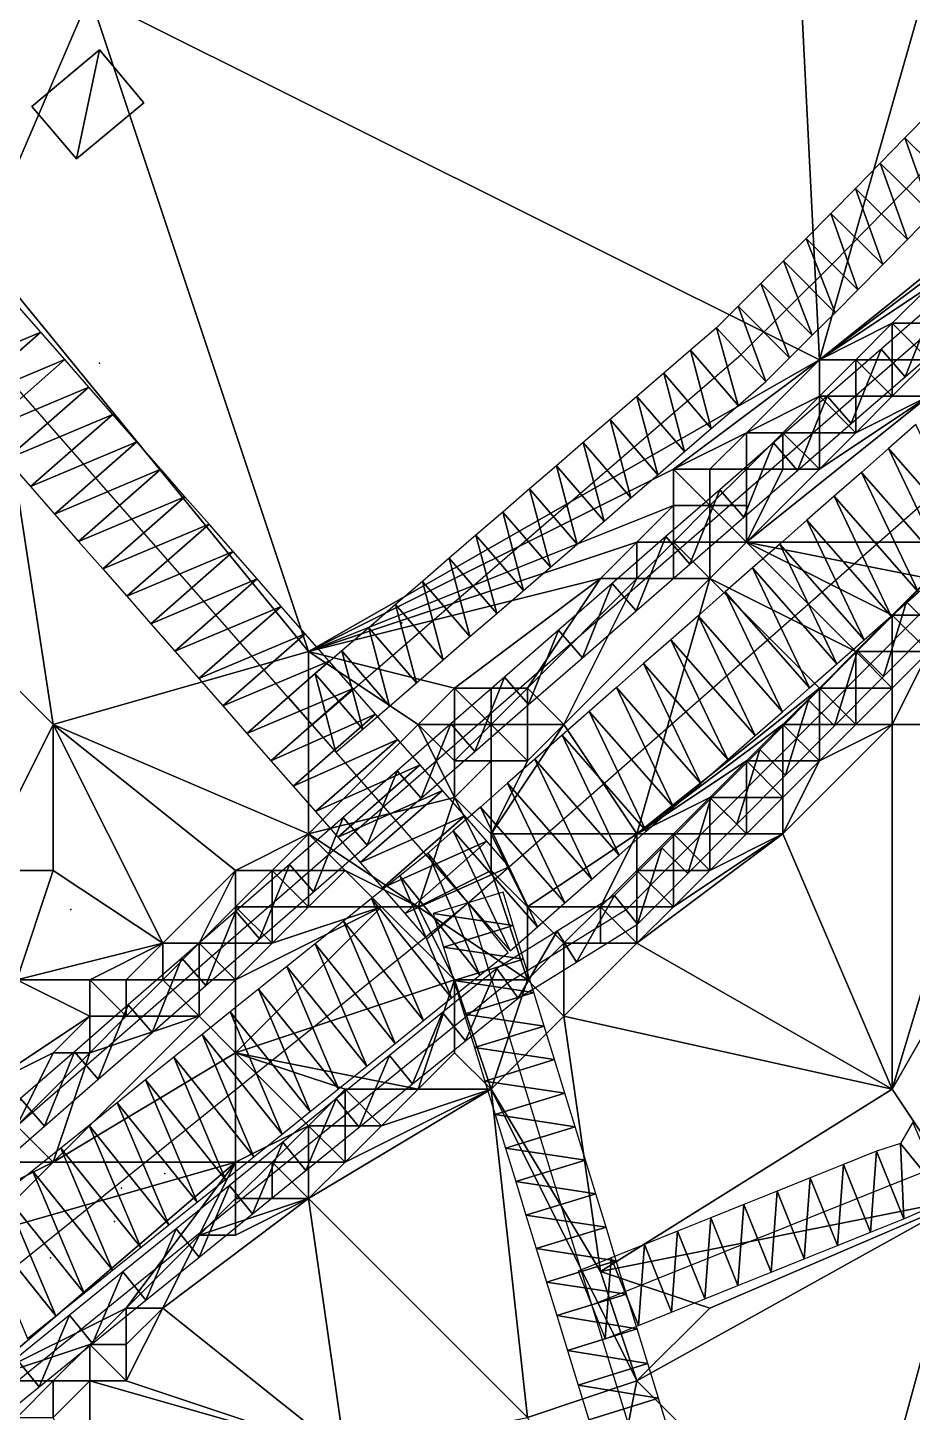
# Model space of a CAD drawing. Header units: metres. Extents: x -1103 to 901, y -902 to 905.
# Drawn here: x -101.4 to -52.9, y 290.3 to 366.2 of the extents above; entities that cross this region are included whole.
import ezdxf

# ---------------------------------------------------------------- set-up
doc = ezdxf.new("R2010")
doc.units = ezdxf.units.M
for name, color, linetype in [('OSM_BUILDING_FOOTPRINTS', 7, 'CONTINUOUS'), ('OSM_BUILDING_ROOFS', 1, 'CONTINUOUS'), ('OSM_BUILDING_WALLS', 8, 'CONTINUOUS'), ('OSM_ROAD_AXES', 2, 'CONTINUOUS'), ('OSM_ROAD_SURFACE', 9, 'CONTINUOUS'), ('OSM_TERRAIN', 3, 'CONTINUOUS'), ('OSM_TREES', 3, 'CONTINUOUS'), ('OSM_WATER_SURFACE', 5, 'CONTINUOUS'), ('OSM_WATERWAYS', 5, 'CONTINUOUS')]:
    doc.layers.add(name, color=color, linetype=linetype)

msp = doc.modelspace()

# ---------------------------------------------------------------- linework, layer by layer
at = {"layer": 'OSM_BUILDING_FOOTPRINTS'}
msp.add_polyline3d([(-101.175, 361.894, 10.894), (-97.472, 364.991, 10.894), (-95.029, 362.093, 10.894), (-98.732, 359.008, 10.894), (-101.175, 361.894, 10.894)], close=True, dxfattribs=at)
at = {"layer": 'OSM_BUILDING_ROOFS'}
for points in [[(-97.472, 364.991, 20.894), (-101.175, 361.894, 20.894), (-98.732, 359.008, 20.894)], [(-97.472, 364.991, 20.894), (-98.732, 359.008, 20.894), (-95.029, 362.093, 20.894)]]:
    msp.add_3dface(points, dxfattribs=at)
at = {"layer": 'OSM_BUILDING_WALLS'}
for points in [[(-97.472, 364.991, 10.894), (-101.175, 361.894, 10.894), (-101.175, 361.894, 20.894)], [(-97.472, 364.991, 10.894), (-101.175, 361.894, 20.894), (-97.472, 364.991, 20.894)], [(-95.029, 362.093, 10.894), (-97.472, 364.991, 10.894), (-97.472, 364.991, 20.894)], [(-95.029, 362.093, 10.894), (-97.472, 364.991, 20.894), (-95.029, 362.093, 20.894)], [(-101.175, 361.894, 10.894), (-98.732, 359.008, 10.894), (-98.732, 359.008, 20.894)], [(-101.175, 361.894, 10.894), (-98.732, 359.008, 20.894), (-101.175, 361.894, 20.894)], [(-98.732, 359.008, 10.894), (-95.029, 362.093, 10.894), (-95.029, 362.093, 20.894)], [(-98.732, 359.008, 10.894), (-95.029, 362.093, 20.894), (-98.732, 359.008, 20.894)]]:
    msp.add_3dface(points, dxfattribs=at)
at = {"layer": 'OSM_ROAD_AXES'}
for points in [[(-77.255, 318.222, 13.765), (-85.811, 327.988, 13.455), (-182.001, 437.737, 14.897), (-212.233, 474.475, 11.147), (-217.937, 481.641, 10.915), (-283.232, 563.809, 11.554), (-321.368, 609.272, 10.548), (-364.921, 661.205, 12.399), (-420.401, 724.705, 8.35), (-452.535, 763.666, 7.695)], [(-77.255, 318.222, 13.765), (-17.587, 370.653, 14.891), (41.507, 423.969, 9.215), (64.886, 443.101, 7.999), (86.894, 462.421, 8.395), (179.625, 541.713, 13.917)], [(-85.811, 327.988, 13.455), (-62.288, 348.281, 14.615), (-57.303, 353.235, 14.777), (-43.762, 367.048, 14.785), (-48.051, 373.263, 14.763), (-59.436, 385.273, 14.268)], [(-70.479, 296.171, 16.098), (-52.295, 303.47, 16.598), (-50.14, 306.71, 16.554), (-50.438, 313.412, 16.338), (-50.217, 321.142, 16.007), (-48.659, 325.411, 15.881)], [(-244.012, 181.29, 16.961), (-177.778, 235.512, 19.979), (-170.394, 241.606, 19.706), (-157.826, 253.505, 19.336), (-77.255, 318.222, 13.765)], [(-36.953, 175.738, 12.061), (-38.357, 180.704, 12.909), (-48.88, 221.81, 15.97), (-55.855, 248.617, 17.518), (-70.479, 296.171, 16.098), (-77.255, 318.222, 13.765)]]:
    msp.add_polyline3d(points, dxfattribs=at)
at = {"layer": 'OSM_ROAD_SURFACE'}
for points in [[(-50.458, 357.36, 14.973), (-51.961, 361.542, 14.894), (-53.315, 360.16, 14.872)], [(-51.812, 355.979, 14.951), (-53.315, 360.16, 14.872), (-54.669, 358.779, 14.851)], [(-51.812, 355.979, 14.951), (-50.458, 357.36, 14.973), (-53.315, 360.16, 14.872)], [(-53.166, 354.598, 14.93), (-54.669, 358.779, 14.851), (-56.023, 357.398, 14.821)], [(-53.166, 354.598, 14.93), (-51.812, 355.979, 14.951), (-54.669, 358.779, 14.851)], [(-54.521, 353.216, 14.909), (-56.023, 357.398, 14.821), (-57.377, 356.017, 14.787)], [(-54.521, 353.216, 14.909), (-53.166, 354.598, 14.93), (-56.023, 357.398, 14.821)], [(-55.883, 351.826, 14.887), (-57.377, 356.017, 14.787), (-58.722, 354.644, 14.753)], [(-55.883, 351.826, 14.887), (-54.521, 353.216, 14.909), (-57.377, 356.017, 14.787)], [(-57.139, 350.578, 14.867), (-58.722, 354.644, 14.753), (-59.959, 353.415, 14.72)], [(-57.139, 350.578, 14.867), (-55.883, 351.826, 14.887), (-58.722, 354.644, 14.753)], [(-58.386, 349.339, 14.837), (-59.959, 353.415, 14.72), (-61.205, 352.177, 14.687)], [(-58.386, 349.339, 14.837), (-57.139, 350.578, 14.867), (-59.959, 353.415, 14.72)], [(-59.632, 348.101, 14.792), (-61.205, 352.177, 14.687), (-62.452, 350.938, 14.653)], [(-59.632, 348.101, 14.792), (-58.386, 349.339, 14.837), (-61.205, 352.177, 14.687)], [(-100.684, 349.509, 12.711), (-102.002, 351.013, 12.643), (-106.514, 347.058, 12.656)], [(-60.932, 346.811, 14.726), (-62.452, 350.938, 14.653), (-63.645, 349.751, 14.605)], [(-60.932, 346.811, 14.726), (-59.632, 348.101, 14.792), (-62.452, 350.938, 14.653)], [(-100.684, 349.509, 12.711), (-106.514, 347.058, 12.656), (-105.196, 345.555, 12.705)], [(-99.367, 348.006, 12.779), (-100.684, 349.509, 12.711), (-105.196, 345.555, 12.705)], [(-62.452, 345.498, 14.65), (-63.645, 349.751, 14.605), (-65.065, 348.527, 14.533)], [(-62.452, 345.498, 14.65), (-60.932, 346.811, 14.726), (-63.645, 349.751, 14.605)], [(-63.922, 344.23, 14.573), (-65.065, 348.527, 14.533), (-66.535, 347.258, 14.459)], [(-63.922, 344.23, 14.573), (-62.452, 345.498, 14.65), (-65.065, 348.527, 14.533)], [(-99.367, 348.006, 12.779), (-105.196, 345.555, 12.705), (-103.879, 344.051, 12.753)], [(-98.049, 346.502, 12.847), (-99.367, 348.006, 12.779), (-103.879, 344.051, 12.753)], [(-65.392, 342.961, 14.496), (-66.535, 347.258, 14.459), (-68.005, 345.99, 14.386)], [(-65.392, 342.961, 14.496), (-63.922, 344.23, 14.573), (-66.535, 347.258, 14.459)], [(-98.049, 346.502, 12.847), (-103.879, 344.051, 12.753), (-102.561, 342.548, 12.801)], [(-96.731, 344.999, 12.916), (-98.049, 346.502, 12.847), (-102.561, 342.548, 12.801)], [(-66.862, 341.693, 14.419), (-68.005, 345.99, 14.386), (-69.475, 344.722, 14.312)], [(-66.862, 341.693, 14.419), (-65.392, 342.961, 14.496), (-68.005, 345.99, 14.386)], [(-96.731, 344.999, 12.916), (-102.561, 342.548, 12.801), (-101.243, 341.044, 12.863)], [(-95.414, 343.496, 12.984), (-96.731, 344.999, 12.916), (-101.243, 341.044, 12.863)], [(-68.332, 340.425, 14.35), (-69.475, 344.722, 14.312), (-70.945, 343.453, 14.238)], [(-68.332, 340.425, 14.35), (-66.862, 341.693, 14.419), (-69.475, 344.722, 14.312)], [(-49.586, 337.876, 15.07), (-52.714, 344.445, 15.137), (-54.206, 343.135, 15.087)], [(-95.414, 343.496, 12.984), (-101.243, 341.044, 12.863), (-99.926, 339.541, 12.932)], [(-94.096, 341.992, 13.055), (-95.414, 343.496, 12.984), (-99.926, 339.541, 12.932)], [(-69.803, 339.157, 14.284), (-70.945, 343.453, 14.238), (-72.415, 342.185, 14.164)], [(-69.803, 339.157, 14.284), (-68.332, 340.425, 14.35), (-70.945, 343.453, 14.238)], [(-51.077, 336.566, 15.043), (-54.206, 343.135, 15.087), (-55.698, 341.824, 15.038)], [(-51.077, 336.566, 15.043), (-49.586, 337.876, 15.07), (-54.206, 343.135, 15.087)], [(-94.096, 341.992, 13.055), (-99.926, 339.541, 12.932), (-98.608, 338.037, 13)], [(-92.778, 340.489, 13.126), (-94.096, 341.992, 13.055), (-98.608, 338.037, 13)], [(-71.273, 337.888, 14.218), (-72.415, 342.185, 14.164), (-73.886, 340.917, 14.091)], [(-71.273, 337.888, 14.218), (-69.803, 339.157, 14.284), (-72.415, 342.185, 14.164)], [(-52.569, 335.255, 15.022), (-55.698, 341.824, 15.038), (-57.19, 340.513, 14.988)], [(-52.569, 335.255, 15.022), (-51.077, 336.566, 15.043), (-55.698, 341.824, 15.038)], [(-72.743, 336.62, 14.078), (-73.886, 340.917, 14.091), (-75.356, 339.649, 14.017)], [(-72.743, 336.62, 14.078), (-71.273, 337.888, 14.218), (-73.886, 340.917, 14.091)], [(-92.778, 340.489, 13.126), (-98.608, 338.037, 13), (-97.29, 336.534, 13.068)], [(-91.461, 338.985, 13.197), (-92.778, 340.489, 13.126), (-97.29, 336.534, 13.068)], [(-54.061, 333.944, 15.014), (-57.19, 340.513, 14.988), (-58.681, 339.202, 14.938)], [(-54.061, 333.944, 15.014), (-52.569, 335.255, 15.022), (-57.19, 340.513, 14.988)], [(-74.213, 335.352, 13.926), (-75.356, 339.649, 14.017), (-76.826, 338.38, 13.943)], [(-74.213, 335.352, 13.926), (-72.743, 336.62, 14.078), (-75.356, 339.649, 14.017)], [(-91.461, 338.985, 13.197), (-97.29, 336.534, 13.068), (-95.973, 335.031, 13.137)], [(-90.143, 337.482, 13.269), (-91.461, 338.985, 13.197), (-95.973, 335.031, 13.137)], [(-55.552, 332.633, 14.927), (-58.681, 339.202, 14.938), (-60.173, 337.892, 14.888)], [(-55.552, 332.633, 14.927), (-54.061, 333.944, 15.014), (-58.681, 339.202, 14.938)], [(-75.683, 334.083, 13.842), (-76.826, 338.38, 13.943), (-78.296, 337.112, 13.869)], [(-75.683, 334.083, 13.842), (-74.213, 335.352, 13.926), (-76.826, 338.38, 13.943)], [(-57.044, 331.322, 14.84), (-60.173, 337.892, 14.888), (-61.665, 336.581, 14.829)], [(-57.044, 331.322, 14.84), (-55.552, 332.633, 14.927), (-60.173, 337.892, 14.888)], [(-90.143, 337.482, 13.269), (-95.973, 335.031, 13.137), (-94.655, 333.527, 13.205)], [(-88.825, 335.979, 13.34), (-90.143, 337.482, 13.269), (-94.655, 333.527, 13.205)], [(-77.153, 332.815, 13.819), (-78.296, 337.112, 13.869), (-79.766, 335.844, 13.795)], [(-77.153, 332.815, 13.819), (-75.683, 334.083, 13.842), (-78.296, 337.112, 13.869)], [(-58.536, 330.012, 14.758), (-61.665, 336.581, 14.829), (-63.156, 335.27, 14.766)], [(-58.536, 330.012, 14.758), (-57.044, 331.322, 14.84), (-61.665, 336.581, 14.829)], [(-88.825, 335.979, 13.34), (-94.655, 333.527, 13.205), (-93.337, 332.024, 13.273)], [(-87.507, 334.475, 13.411), (-88.825, 335.979, 13.34), (-93.337, 332.024, 13.273)], [(-78.623, 331.547, 13.795), (-79.766, 335.844, 13.795), (-81.236, 334.575, 13.72)], [(-78.623, 331.547, 13.795), (-77.153, 332.815, 13.819), (-79.766, 335.844, 13.795)], [(-60.028, 328.701, 14.703), (-63.156, 335.27, 14.766), (-64.648, 333.959, 14.709)], [(-60.028, 328.701, 14.703), (-58.536, 330.012, 14.758), (-63.156, 335.27, 14.766)], [(-87.507, 334.475, 13.411), (-93.337, 332.024, 13.273), (-92.02, 330.52, 13.341)], [(-86.19, 332.972, 13.48), (-87.507, 334.475, 13.411), (-92.02, 330.52, 13.341)], [(-80.094, 330.278, 13.757), (-81.236, 334.575, 13.72), (-82.707, 333.307, 13.649)], [(-80.094, 330.278, 13.757), (-78.623, 331.547, 13.795), (-81.236, 334.575, 13.72)], [(-61.519, 327.39, 14.647), (-64.648, 333.959, 14.709), (-66.14, 332.649, 14.649)], [(-61.519, 327.39, 14.647), (-60.028, 328.701, 14.703), (-64.648, 333.959, 14.709)], [(-86.19, 332.972, 13.48), (-92.02, 330.52, 13.341), (-90.702, 329.017, 13.382)], [(-84.872, 331.468, 13.532), (-86.19, 332.972, 13.48), (-90.702, 329.017, 13.382)], [(-81.564, 329.01, 13.635), (-82.707, 333.307, 13.649), (-84.177, 332.039, 13.559)], [(-81.564, 329.01, 13.635), (-80.094, 330.278, 13.757), (-82.707, 333.307, 13.649)], [(-63.011, 326.079, 14.591), (-66.14, 332.649, 14.649), (-67.632, 331.338, 14.59)], [(-63.011, 326.079, 14.591), (-61.519, 327.39, 14.647), (-66.14, 332.649, 14.649)], [(-83.034, 327.742, 13.593), (-84.177, 332.039, 13.559), (-85.647, 330.77, 13.501)], [(-83.034, 327.742, 13.593), (-81.564, 329.01, 13.635), (-84.177, 332.039, 13.559)], [(-84.872, 331.468, 13.532), (-90.702, 329.017, 13.382), (-89.384, 327.514, 13.418)], [(-83.554, 329.965, 13.57), (-84.872, 331.468, 13.532), (-89.384, 327.514, 13.418)], [(-64.503, 324.769, 14.532), (-67.632, 331.338, 14.59), (-69.123, 330.027, 14.53)], [(-64.503, 324.769, 14.532), (-63.011, 326.079, 14.591), (-67.632, 331.338, 14.59)], [(-84.504, 326.473, 13.55), (-85.647, 330.77, 13.501), (-87.117, 329.502, 13.467)], [(-84.504, 326.473, 13.55), (-83.034, 327.742, 13.593), (-85.647, 330.77, 13.501)], [(-83.554, 329.965, 13.57), (-89.384, 327.514, 13.418), (-88.067, 326.01, 13.455)], [(-82.332, 328.569, 13.612), (-83.554, 329.965, 13.57), (-88.067, 326.01, 13.455)], [(-65.994, 323.458, 14.464), (-69.123, 330.027, 14.53), (-70.615, 328.716, 14.47)], [(-65.994, 323.458, 14.464), (-64.503, 324.769, 14.532), (-69.123, 330.027, 14.53)], [(-82.332, 328.569, 13.612), (-88.067, 326.01, 13.455), (-86.845, 324.616, 13.489)], [(-81.11, 327.174, 13.655), (-82.332, 328.569, 13.612), (-86.845, 324.616, 13.489)], [(-67.486, 322.147, 14.392), (-70.615, 328.716, 14.47), (-72.107, 327.405, 14.408)], [(-67.486, 322.147, 14.392), (-65.994, 323.458, 14.464), (-70.615, 328.716, 14.47)], [(-68.978, 320.836, 14.298), (-72.107, 327.405, 14.408), (-73.598, 326.095, 14.337)], [(-68.978, 320.836, 14.298), (-67.486, 322.147, 14.392), (-72.107, 327.405, 14.408)], [(-81.11, 327.174, 13.655), (-86.845, 324.616, 13.489), (-85.623, 323.221, 13.525)], [(-79.887, 325.779, 13.671), (-81.11, 327.174, 13.655), (-85.623, 323.221, 13.525)], [(-79.887, 325.779, 13.671), (-85.623, 323.221, 13.525), (-84.4, 321.826, 13.557)], [(-78.665, 324.384, 13.683), (-79.887, 325.779, 13.671), (-84.4, 321.826, 13.557)], [(-70.47, 319.526, 14.195), (-73.598, 326.095, 14.337), (-75.09, 324.784, 14.238)], [(-70.47, 319.526, 14.195), (-68.978, 320.836, 14.298), (-73.598, 326.095, 14.337)], [(-78.665, 324.384, 13.683), (-84.4, 321.826, 13.557), (-83.178, 320.431, 13.599)], [(-77.443, 322.989, 13.743), (-78.665, 324.384, 13.683), (-83.178, 320.431, 13.599)], [(-71.961, 318.215, 14.092), (-75.09, 324.784, 14.238), (-76.582, 323.473, 14.033)], [(-71.961, 318.215, 14.092), (-70.47, 319.526, 14.195), (-75.09, 324.784, 14.238)], [(-73.453, 316.904, 14.085), (-76.582, 323.473, 14.033), (-78.073, 322.162, 13.711)], [(-73.453, 316.904, 14.085), (-71.961, 318.215, 14.092), (-76.582, 323.473, 14.033)], [(-77.443, 322.989, 13.743), (-83.178, 320.431, 13.599), (-81.956, 319.035, 13.615)], [(-76.221, 321.594, 14.008), (-77.443, 322.989, 13.743), (-81.956, 319.035, 13.615)], [(-74.945, 315.593, 14.032), (-78.073, 322.162, 13.711), (-79.565, 320.852, 13.682)], [(-74.945, 315.593, 14.032), (-73.453, 316.904, 14.085), (-78.073, 322.162, 13.711)], [(-76.221, 321.594, 14.008), (-81.956, 319.035, 13.615), (-80.734, 317.64, 13.91)], [(-74.998, 320.199, 14.185), (-76.221, 321.594, 14.008), (-80.734, 317.64, 13.91)], [(-76.613, 314.249, 14.084), (-79.447, 320.951, 13.684), (-80.996, 319.707, 13.658)], [(-76.613, 314.249, 14.084), (-75.063, 315.494, 14.031), (-79.447, 320.951, 13.684)], [(-78.162, 313.005, 14.086), (-80.996, 319.707, 13.658), (-82.546, 318.462, 13.948)], [(-78.162, 313.005, 14.086), (-76.613, 314.249, 14.084), (-80.996, 319.707, 13.658)], [(-74.998, 320.199, 14.185), (-80.734, 317.64, 13.91), (-79.511, 316.245, 13.944)], [(-79.711, 311.76, 14.138), (-82.546, 318.462, 13.948), (-84.095, 317.217, 14.058)], [(-79.711, 311.76, 14.138), (-78.162, 313.005, 14.086), (-82.546, 318.462, 13.948)], [(-74.778, 316.972, 14.015), (-75.343, 318.81, 13.92), (-79.167, 317.635, 13.75)], [(-74.778, 316.972, 14.015), (-79.167, 317.635, 13.75), (-78.602, 315.797, 13.916)], [(-81.261, 310.515, 14.203), (-84.095, 317.217, 14.058), (-85.644, 315.973, 14.169)], [(-81.261, 310.515, 14.203), (-79.711, 311.76, 14.138), (-84.095, 317.217, 14.058)], [(-74.214, 315.135, 14.111), (-74.778, 316.972, 14.015), (-78.602, 315.797, 13.916)], [(-82.81, 309.271, 14.268), (-85.644, 315.973, 14.169), (-87.194, 314.728, 14.253)], [(-82.81, 309.271, 14.268), (-81.261, 310.515, 14.203), (-85.644, 315.973, 14.169)], [(-74.214, 315.135, 14.111), (-78.602, 315.797, 13.916), (-78.037, 313.96, 14.089)], [(-73.649, 313.297, 14.218), (-74.214, 315.135, 14.111), (-78.037, 313.96, 14.089)], [(-84.36, 308.026, 14.332), (-87.194, 314.728, 14.253), (-88.743, 313.484, 14.337)], [(-84.36, 308.026, 14.332), (-82.81, 309.271, 14.268), (-87.194, 314.728, 14.253)], [(-73.649, 313.297, 14.218), (-78.037, 313.96, 14.089), (-77.473, 312.122, 14.218)], [(-85.909, 306.782, 14.407), (-88.743, 313.484, 14.337), (-90.293, 312.239, 14.435)], [(-85.909, 306.782, 14.407), (-84.36, 308.026, 14.332), (-88.743, 313.484, 14.337)], [(-73.084, 311.459, 14.402), (-73.649, 313.297, 14.218), (-77.473, 312.122, 14.218)], [(-87.459, 305.537, 14.56), (-90.293, 312.239, 14.435), (-91.842, 310.995, 14.584)], [(-87.459, 305.537, 14.56), (-85.909, 306.782, 14.407), (-90.293, 312.239, 14.435)], [(-73.084, 311.459, 14.402), (-77.473, 312.122, 14.218), (-76.908, 310.284, 14.357)], [(-72.52, 309.622, 14.636), (-73.084, 311.459, 14.402), (-76.908, 310.284, 14.357)], [(-89.008, 304.293, 14.721), (-91.842, 310.995, 14.584), (-93.392, 309.75, 14.726)], [(-89.008, 304.293, 14.721), (-87.459, 305.537, 14.56), (-91.842, 310.995, 14.584)], [(-72.52, 309.622, 14.636), (-76.908, 310.284, 14.357), (-76.343, 308.447, 14.496)], [(-90.557, 303.048, 14.851), (-93.392, 309.75, 14.726), (-94.941, 308.506, 14.867)], [(-90.557, 303.048, 14.851), (-89.008, 304.293, 14.721), (-93.392, 309.75, 14.726)], [(-71.955, 307.784, 14.884), (-72.52, 309.622, 14.636), (-76.343, 308.447, 14.496)], [(-92.107, 301.804, 14.984), (-94.941, 308.506, 14.867), (-96.491, 307.261, 15.009)], [(-92.107, 301.804, 14.984), (-90.557, 303.048, 14.851), (-94.941, 308.506, 14.867)], [(-71.955, 307.784, 14.884), (-76.343, 308.447, 14.496), (-75.779, 306.609, 14.74)], [(-71.39, 305.946, 15.133), (-71.955, 307.784, 14.884), (-75.779, 306.609, 14.74)], [(-93.656, 300.559, 15.119), (-96.491, 307.261, 15.009), (-98.04, 306.016, 15.134)], [(-93.656, 300.559, 15.119), (-92.107, 301.804, 14.984), (-96.491, 307.261, 15.009)], [(-95.206, 299.314, 15.254), (-98.04, 306.016, 15.134), (-99.589, 304.772, 15.188)], [(-95.206, 299.314, 15.254), (-93.656, 300.559, 15.119), (-98.04, 306.016, 15.134)], [(-71.39, 305.946, 15.133), (-75.779, 306.609, 14.74), (-75.214, 304.772, 14.967)], [(-51.035, 301.917, 16.72), (-52.883, 306.198, 16.578), (-53.556, 305.023, 16.576)], [(-70.826, 304.109, 15.383), (-71.39, 305.946, 15.133), (-75.214, 304.772, 14.967)], [(-96.755, 298.07, 15.389), (-99.589, 304.772, 15.188), (-101.139, 303.527, 15.356)], [(-96.755, 298.07, 15.389), (-95.206, 299.314, 15.254), (-99.589, 304.772, 15.188)], [(-70.826, 304.109, 15.383), (-75.214, 304.772, 14.967), (-74.649, 302.934, 15.194)], [(-55.187, 300.154, 16.599), (-54.859, 304.596, 16.539), (-56.677, 303.866, 16.489)], [(-55.187, 300.154, 16.599), (-53.369, 300.884, 16.653), (-54.859, 304.596, 16.539)], [(-53.369, 300.884, 16.653), (-53.556, 305.023, 16.576), (-54.859, 304.596, 16.539)], [(-53.369, 300.884, 16.653), (-51.035, 301.917, 16.72), (-53.556, 305.023, 16.576)], [(-70.261, 302.271, 15.639), (-70.826, 304.109, 15.383), (-74.649, 302.934, 15.194)], [(-57.005, 299.424, 16.546), (-56.677, 303.866, 16.489), (-58.496, 303.136, 16.44)], [(-57.005, 299.424, 16.546), (-55.187, 300.154, 16.599), (-56.677, 303.866, 16.489)], [(-98.305, 296.825, 15.523), (-101.139, 303.527, 15.356), (-102.688, 302.283, 15.494)], [(-98.305, 296.825, 15.523), (-96.755, 298.07, 15.389), (-101.139, 303.527, 15.356)], [(-58.824, 298.694, 16.492), (-58.496, 303.136, 16.44), (-60.314, 302.406, 16.39)], [(-58.824, 298.694, 16.492), (-57.005, 299.424, 16.546), (-58.496, 303.136, 16.44)], [(-99.854, 295.581, 15.654), (-102.688, 302.283, 15.494), (-104.238, 301.038, 15.533)], [(-99.854, 295.581, 15.654), (-98.305, 296.825, 15.523), (-102.688, 302.283, 15.494)], [(-70.261, 302.271, 15.639), (-74.649, 302.934, 15.194), (-74.085, 301.096, 15.421)], [(-69.696, 300.434, 15.895), (-70.261, 302.271, 15.639), (-74.085, 301.096, 15.421)], [(-60.642, 297.964, 16.438), (-60.314, 302.406, 16.39), (-62.132, 301.676, 16.341)], [(-60.642, 297.964, 16.438), (-58.824, 298.694, 16.492), (-60.314, 302.406, 16.39)], [(-62.46, 297.234, 16.384), (-62.132, 301.676, 16.341), (-63.951, 300.946, 16.292)], [(-62.46, 297.234, 16.384), (-60.642, 297.964, 16.438), (-62.132, 301.676, 16.341)], [(-101.404, 294.336, 15.777), (-99.854, 295.581, 15.654), (-104.238, 301.038, 15.533)], [(-69.696, 300.434, 15.895), (-74.085, 301.096, 15.421), (-73.52, 299.259, 15.648)], [(-64.279, 296.504, 16.33), (-63.951, 300.946, 16.292), (-65.769, 300.217, 16.242)], [(-64.279, 296.504, 16.33), (-62.46, 297.234, 16.384), (-63.951, 300.946, 16.292)], [(-69.132, 298.596, 16.151), (-69.696, 300.434, 15.895), (-73.52, 299.259, 15.648)], [(-66.097, 295.775, 16.362), (-65.769, 300.217, 16.242), (-67.587, 299.487, 16.193)], [(-66.097, 295.775, 16.362), (-64.279, 296.504, 16.33), (-65.769, 300.217, 16.242)], [(-69.132, 298.596, 16.151), (-73.52, 299.259, 15.648), (-72.955, 297.421, 15.874)], [(-67.916, 295.045, 16.431), (-67.587, 299.487, 16.193), (-69.406, 298.757, 16.108)], [(-67.916, 295.045, 16.431), (-66.097, 295.775, 16.362), (-67.587, 299.487, 16.193)], [(-68.567, 296.759, 16.261), (-69.132, 298.596, 16.151), (-72.955, 297.421, 15.874)], [(-69.734, 294.315, 16.387), (-69.406, 298.757, 16.108), (-71.224, 298.027, 15.909)], [(-69.734, 294.315, 16.387), (-67.916, 295.045, 16.431), (-69.406, 298.757, 16.108)], [(-68.567, 296.759, 16.261), (-72.955, 297.421, 15.874), (-72.391, 295.583, 16.101)], [(-67.982, 294.857, 16.45), (-68.567, 296.759, 16.261), (-72.391, 295.583, 16.101)], [(-67.982, 294.857, 16.45), (-72.391, 295.583, 16.101), (-71.806, 293.681, 16.336)], [(-67.397, 292.954, 16.638), (-67.982, 294.857, 16.45), (-71.806, 293.681, 16.336)], [(-67.397, 292.954, 16.638), (-71.806, 293.681, 16.336), (-71.221, 291.779, 16.571)], [(-66.812, 291.052, 16.825), (-67.397, 292.954, 16.638), (-71.221, 291.779, 16.571)], [(-66.812, 291.052, 16.825), (-71.221, 291.779, 16.571), (-70.636, 289.877, 16.775)], [(-66.227, 289.15, 16.972), (-66.812, 291.052, 16.825), (-70.636, 289.877, 16.775)]]:
    msp.add_3dface(points, dxfattribs=at)
at = {"layer": 'OSM_TERRAIN'}
for points in [[(-98, 368, 12.961), (-58, 348, 14.82), (-60, 388, 14.21)], [(-58, 348, 14.82), (-50, 376, 14.754), (-60, 388, 14.21)], [(-48, 356, 14.999), (-50, 376, 14.754), (-58, 348, 14.82)], [(-104, 354, 12.475), (-98, 368, 12.961), (-116, 368, 12.759)], [(-104, 354, 12.475), (-86, 332, 13.437), (-98, 368, 12.961)], [(-58, 348, 14.82), (-98, 368, 12.961), (-86, 332, 13.437)], [(-50, 354, 15), (-48, 356, 14.999), (-58, 348, 14.82)], [(-110, 338, 12.776), (-100, 328, 13.11), (-104, 354, 12.475)], [(-100, 328, 13.11), (-86, 332, 13.437), (-104, 354, 12.475)], [(-52, 352, 14.876), (-50, 354, 15), (-58, 348, 14.82)], [(-54, 350, 14.677), (-52, 352, 14.876), (-58, 348, 14.82)], [(-54, 350, 14.677), (-52, 350, 13.955), (-52, 352, 14.876)], [(-56, 348, 14.447), (-54, 350, 14.677), (-58, 348, 14.82)], [(-56, 348, 14.447), (-54, 348, 13.919), (-54, 350, 14.677)], [(-54, 348, 13.919), (-52, 348, 14.382), (-54, 350, 14.677)], [(-52, 348, 14.382), (-52, 350, 13.955), (-54, 350, 14.677)], [(-66, 342, 14.409), (-58, 348, 14.82), (-86, 332, 13.437)], [(-66, 342, 14.409), (-62, 344, 14.628), (-58, 348, 14.82)], [(-62, 344, 14.628), (-58, 346, 14.204), (-58, 348, 14.82)], [(-58, 346, 14.204), (-56, 346, 13.867), (-56, 348, 14.447)], [(-58, 346, 14.204), (-56, 348, 14.447), (-58, 348, 14.82)], [(-56, 346, 13.867), (-54, 346, 14.562), (-56, 348, 14.447)], [(-54, 346, 14.562), (-54, 348, 13.919), (-56, 348, 14.447)], [(-54, 346, 14.562), (-52, 346, 15.119), (-52, 348, 14.382)], [(-54, 346, 14.562), (-52, 348, 14.382), (-54, 348, 13.919)], [(-62, 338, 14.794), (-50, 338, 15.096), (-52, 346, 15.119)], [(-62, 338, 14.794), (-52, 346, 15.119), (-58, 342, 14.793)], [(-60, 344, 13.924), (-58, 346, 14.204), (-62, 344, 14.628)], [(-60, 344, 13.924), (-58, 344, 13.805), (-58, 346, 14.204)], [(-58, 342, 14.793), (-52, 346, 15.119), (-56, 344, 14.698)], [(-58, 344, 13.805), (-56, 344, 14.698), (-58, 346, 14.204)], [(-56, 344, 14.698), (-56, 346, 13.867), (-58, 346, 14.204)], [(-56, 344, 14.698), (-52, 346, 15.119), (-54, 346, 14.562)], [(-56, 344, 14.698), (-54, 346, 14.562), (-56, 346, 13.867)], [(-66, 342, 14.409), (-64, 342, 14.529), (-62, 344, 14.628)], [(-64, 342, 14.529), (-62, 342, 13.703), (-62, 344, 14.628)], [(-62, 342, 13.703), (-60, 342, 13.762), (-60, 344, 13.924)], [(-62, 342, 13.703), (-60, 344, 13.924), (-62, 344, 14.628)], [(-60, 342, 13.762), (-58, 342, 14.793), (-60, 344, 13.924)], [(-58, 342, 14.793), (-58, 344, 13.805), (-60, 344, 13.924)], [(-58, 342, 14.793), (-56, 344, 14.698), (-58, 344, 13.805)], [(-86, 332, 13.437), (-66, 340, 14.43), (-66, 342, 14.409)], [(-66, 340, 14.43), (-64, 340, 13.598), (-66, 342, 14.409)], [(-64, 340, 13.598), (-64, 342, 14.529), (-66, 342, 14.409)], [(-64, 340, 13.598), (-62, 340, 13.737), (-62, 342, 13.703)], [(-64, 340, 13.598), (-62, 342, 13.703), (-64, 342, 14.529)], [(-62, 340, 13.737), (-62, 338, 14.794), (-62, 342, 13.703)], [(-62, 338, 14.794), (-60, 342, 13.762), (-62, 342, 13.703)], [(-62, 338, 14.794), (-58, 342, 14.793), (-60, 342, 13.762)], [(-86, 332, 13.437), (-68, 338, 14.213), (-66, 340, 14.43)], [(-68, 338, 14.213), (-66, 338, 13.498), (-66, 340, 14.43)], [(-66, 338, 13.498), (-64, 338, 13.718), (-64, 340, 13.598)], [(-66, 338, 13.498), (-64, 340, 13.598), (-66, 340, 14.43)], [(-64, 338, 13.718), (-62, 338, 14.794), (-64, 340, 13.598)], [(-62, 338, 14.794), (-62, 340, 13.737), (-64, 340, 13.598)], [(-104, 320, 12.792), (-100, 328, 13.11), (-110, 338, 12.776)], [(-70, 336, 13.967), (-68, 338, 14.213), (-86, 332, 13.437)], [(-70, 336, 13.967), (-68, 336, 13.393), (-68, 338, 14.213)], [(-68, 336, 13.393), (-66, 336, 13.702), (-66, 338, 13.498)], [(-68, 336, 13.393), (-66, 338, 13.498), (-68, 338, 14.213)], [(-66, 336, 13.702), (-64, 336, 14.712), (-66, 338, 13.498)], [(-64, 336, 14.712), (-64, 338, 13.718), (-66, 338, 13.498)], [(-64, 336, 14.712), (-56, 332, 14.844), (-62, 338, 14.794)], [(-64, 336, 14.712), (-62, 338, 14.794), (-64, 338, 13.718)], [(-56, 332, 14.844), (-54, 334, 14.968), (-62, 338, 14.794)], [(-54, 334, 14.968), (-52, 336, 15.02), (-62, 338, 14.794)], [(-52, 336, 15.02), (-50, 338, 15.096), (-62, 338, 14.794)], [(-78, 330, 13.813), (-70, 336, 13.967), (-86, 332, 13.437)], [(-74, 330, 13.105), (-70, 336, 13.967), (-78, 330, 13.813)], [(-72, 328, 14.374), (-68, 336, 13.393), (-74, 330, 13.105)], [(-74, 330, 13.105), (-68, 336, 13.393), (-70, 336, 13.967)], [(-72, 328, 14.374), (-68, 322, 14.36), (-64, 336, 14.712)], [(-72, 328, 14.374), (-64, 336, 14.712), (-68, 336, 13.393)], [(-58, 330, 14.719), (-64, 336, 14.712), (-68, 322, 14.36)], [(-64, 336, 14.712), (-66, 336, 13.702), (-68, 336, 13.393)], [(-58, 330, 14.719), (-56, 332, 14.844), (-64, 336, 14.712)], [(-54, 334, 14.968), (-52, 334, 14.647), (-52, 336, 15.02)], [(-56, 332, 14.844), (-54, 332, 14.539), (-54, 334, 14.968)], [(-54, 332, 14.539), (-52, 332, 15.035), (-54, 334, 14.968)], [(-52, 332, 15.035), (-52, 334, 14.647), (-54, 334, 14.968)], [(-100, 328, 13.11), (-86, 322, 13.467), (-86, 332, 13.437)], [(-86, 322, 13.467), (-80, 328, 13.637), (-86, 332, 13.437)], [(-80, 328, 13.637), (-78, 330, 13.813), (-86, 332, 13.437)], [(-58, 330, 14.719), (-56, 330, 14.427), (-56, 332, 14.844)], [(-56, 330, 14.427), (-54, 330, 14.997), (-56, 332, 14.844)], [(-54, 330, 14.997), (-54, 332, 14.539), (-56, 332, 14.844)], [(-54, 330, 14.997), (-54, 328, 15.337), (-52, 332, 15.035)], [(-54, 330, 14.997), (-52, 332, 15.035), (-54, 332, 14.539)], [(-54, 328, 15.337), (-48, 328, 15.791), (-52, 332, 15.035)], [(-80, 328, 13.637), (-78, 328, 13.014), (-78, 330, 13.813)], [(-78, 328, 13.014), (-76, 328, 13.031), (-78, 330, 13.813)], [(-76, 328, 13.031), (-76, 330, 13.123), (-78, 330, 13.813)], [(-76, 330, 13.123), (-74, 330, 13.105), (-78, 330, 13.813)], [(-76, 328, 13.031), (-74, 328, 14.074), (-74, 330, 13.105)], [(-76, 328, 13.031), (-74, 330, 13.105), (-76, 330, 13.123)], [(-74, 328, 14.074), (-72, 328, 14.374), (-74, 330, 13.105)], [(-68, 322, 14.36), (-60, 328, 14.597), (-58, 330, 14.719)], [(-60, 328, 14.597), (-58, 328, 14.322), (-58, 330, 14.719)], [(-58, 328, 14.322), (-56, 328, 14.964), (-58, 330, 14.719)], [(-56, 328, 14.964), (-56, 330, 14.427), (-58, 330, 14.719)], [(-56, 328, 14.964), (-54, 328, 15.337), (-54, 330, 14.997)], [(-56, 328, 14.964), (-54, 330, 14.997), (-56, 330, 14.427)], [(-100, 320, 13.483), (-100, 328, 13.11), (-104, 320, 12.792)], [(-100, 320, 13.483), (-94, 316, 13.886), (-100, 328, 13.11)], [(-94, 316, 13.886), (-90, 320, 13.727), (-100, 328, 13.11)], [(-90, 320, 13.727), (-86, 322, 13.467), (-100, 328, 13.11)], [(-86, 322, 13.467), (-78, 324, 13.643), (-80, 328, 13.637)], [(-78, 324, 13.643), (-78, 326, 13.269), (-80, 328, 13.637)], [(-78, 326, 13.269), (-78, 328, 13.014), (-80, 328, 13.637)], [(-78, 326, 13.269), (-76, 326, 14.099), (-76, 328, 13.031)], [(-78, 326, 13.269), (-76, 328, 13.031), (-78, 328, 13.014)], [(-76, 322, 14.133), (-72, 328, 14.374), (-74, 326, 14.273)], [(-76, 322, 14.133), (-68, 322, 14.36), (-72, 328, 14.374)], [(-76, 326, 14.099), (-74, 326, 14.273), (-76, 328, 13.031)], [(-74, 326, 14.273), (-74, 328, 14.074), (-76, 328, 13.031)], [(-74, 326, 14.273), (-72, 328, 14.374), (-74, 328, 14.074)], [(-62, 326, 14.474), (-60, 328, 14.597), (-68, 322, 14.36)], [(-62, 326, 14.474), (-60, 326, 14.195), (-60, 328, 14.597)], [(-54, 308, 16.456), (-54, 328, 15.337), (-60, 322, 15.23)], [(-60, 322, 15.23), (-54, 328, 15.337), (-58, 326, 14.92)], [(-60, 326, 14.195), (-58, 326, 14.92), (-60, 328, 14.597)], [(-58, 326, 14.92), (-58, 328, 14.322), (-60, 328, 14.597)], [(-58, 326, 14.92), (-54, 328, 15.337), (-56, 328, 14.964)], [(-58, 326, 14.92), (-56, 328, 14.964), (-58, 328, 14.322)], [(-54, 308, 16.456), (-46, 322, 16.133), (-48, 328, 15.791)], [(-54, 308, 16.456), (-48, 328, 15.791), (-54, 328, 15.337)], [(-78, 324, 13.643), (-76, 322, 14.133), (-76, 326, 14.099)], [(-78, 324, 13.643), (-76, 326, 14.099), (-78, 326, 13.269)], [(-76, 326, 14.099), (-76, 322, 14.133), (-74, 326, 14.273)], [(-64, 324, 14.344), (-62, 326, 14.474), (-68, 322, 14.36)], [(-64, 324, 14.344), (-62, 324, 14.064), (-62, 326, 14.474)], [(-62, 324, 14.064), (-60, 324, 14.852), (-62, 326, 14.474)], [(-60, 324, 14.852), (-60, 326, 14.195), (-62, 326, 14.474)], [(-60, 324, 14.852), (-60, 322, 15.23), (-58, 326, 14.92)], [(-60, 324, 14.852), (-58, 326, 14.92), (-60, 326, 14.195)], [(-80, 318, 13.646), (-78, 324, 13.643), (-86, 322, 13.467)], [(-80, 318, 13.646), (-76, 320, 13.749), (-78, 324, 13.643)], [(-76, 320, 13.749), (-76, 322, 14.133), (-78, 324, 13.643)], [(-66, 322, 14.207), (-64, 324, 14.344), (-68, 322, 14.36)], [(-66, 322, 14.207), (-64, 322, 13.927), (-64, 324, 14.344)], [(-64, 322, 13.927), (-62, 322, 14.759), (-64, 324, 14.344)], [(-62, 322, 14.759), (-62, 324, 14.064), (-64, 324, 14.344)], [(-62, 322, 14.759), (-60, 322, 15.23), (-60, 324, 14.852)], [(-62, 322, 14.759), (-60, 324, 14.852), (-62, 324, 14.064)], [(-88, 320, 13.242), (-86, 322, 13.467), (-90, 320, 13.727)], [(-88, 320, 13.242), (-86, 320, 13.039), (-86, 322, 13.467)], [(-86, 320, 13.039), (-84, 320, 13.47), (-86, 322, 13.467)], [(-84, 320, 13.47), (-80, 318, 13.646), (-86, 322, 13.467)], [(-76, 320, 13.749), (-74, 318, 14.133), (-76, 322, 14.133)], [(-74, 318, 14.133), (-68, 322, 14.36), (-76, 322, 14.133)], [(-70, 318, 13.893), (-68, 322, 14.36), (-74, 318, 14.133)], [(-70, 318, 13.893), (-68, 320, 14.069), (-68, 322, 14.36)], [(-68, 316, 14.572), (-54, 308, 16.456), (-60, 322, 15.23)], [(-68, 316, 14.572), (-60, 322, 15.23), (-66, 318, 14.519)], [(-68, 320, 14.069), (-66, 320, 13.799), (-66, 322, 14.207)], [(-68, 320, 14.069), (-66, 322, 14.207), (-68, 322, 14.36)], [(-66, 318, 14.519), (-60, 322, 15.23), (-64, 320, 14.647)], [(-66, 320, 13.799), (-64, 320, 14.647), (-66, 322, 14.207)], [(-64, 320, 14.647), (-64, 322, 13.927), (-66, 322, 14.207)], [(-64, 320, 14.647), (-60, 322, 15.23), (-62, 322, 14.759)], [(-64, 320, 14.647), (-62, 322, 14.759), (-64, 322, 13.927)], [(-50, 302, 16.705), (-46, 322, 16.133), (-54, 308, 16.456)], [(-102, 314, 14.008), (-100, 320, 13.483), (-104, 320, 12.792)], [(-102, 314, 14.008), (-94, 316, 13.886), (-100, 320, 13.483)], [(-92, 316, 13.07), (-90, 320, 13.727), (-94, 316, 13.886)], [(-92, 316, 13.07), (-90, 318, 13.132), (-90, 320, 13.727)], [(-90, 318, 13.132), (-88, 318, 12.953), (-88, 320, 13.242)], [(-90, 318, 13.132), (-88, 320, 13.242), (-90, 320, 13.727)], [(-88, 318, 12.953), (-86, 318, 13.646), (-88, 320, 13.242)], [(-86, 318, 13.646), (-86, 320, 13.039), (-88, 320, 13.242)], [(-86, 318, 13.646), (-82, 318, 14.038), (-84, 320, 13.47)], [(-86, 318, 13.646), (-84, 320, 13.47), (-86, 320, 13.039)], [(-82, 318, 14.038), (-80, 318, 13.646), (-84, 320, 13.47)], [(-80, 318, 13.646), (-74, 314, 14.093), (-76, 320, 13.749)], [(-74, 314, 14.093), (-74, 318, 14.133), (-76, 320, 13.749)], [(-70, 318, 13.893), (-68, 318, 13.652), (-68, 320, 14.069)], [(-68, 318, 13.652), (-66, 318, 14.519), (-68, 320, 14.069)], [(-66, 318, 14.519), (-66, 320, 13.799), (-68, 320, 14.069)], [(-66, 318, 14.519), (-64, 320, 14.647), (-66, 320, 13.799)], [(-92, 316, 13.07), (-90, 316, 13.127), (-90, 318, 13.132)], [(-90, 310, 14.677), (-82, 318, 14.038), (-90, 314, 14.157)], [(-90, 310, 14.677), (-78, 314, 14.038), (-82, 318, 14.038)], [(-90, 314, 14.157), (-82, 318, 14.038), (-88, 316, 13.897)], [(-90, 316, 13.127), (-88, 316, 13.897), (-90, 318, 13.132)], [(-88, 316, 13.897), (-88, 318, 12.953), (-90, 318, 13.132)], [(-88, 316, 13.897), (-82, 318, 14.038), (-86, 318, 13.646)], [(-88, 316, 13.897), (-86, 318, 13.646), (-88, 318, 12.953)], [(-78, 314, 14.038), (-80, 318, 13.646), (-82, 318, 14.038)], [(-78, 314, 14.038), (-74, 314, 14.093), (-80, 318, 13.646)], [(-74, 314, 14.093), (-72, 316, 13.795), (-74, 318, 14.133)], [(-72, 316, 13.795), (-70, 318, 13.893), (-74, 318, 14.133)], [(-72, 316, 13.795), (-70, 316, 13.549), (-70, 318, 13.893)], [(-70, 316, 13.549), (-68, 316, 14.572), (-70, 318, 13.893)], [(-68, 316, 14.572), (-68, 318, 13.652), (-70, 318, 13.893)], [(-68, 316, 14.572), (-66, 318, 14.519), (-68, 318, 13.652)], [(-98, 314, 14.008), (-94, 316, 13.886), (-102, 314, 14.008)], [(-98, 314, 14.008), (-96, 314, 14.008), (-94, 316, 13.886)], [(-96, 314, 14.008), (-94, 314, 13.178), (-94, 316, 13.886)], [(-94, 314, 13.178), (-92, 314, 13.357), (-92, 316, 13.07)], [(-94, 314, 13.178), (-92, 316, 13.07), (-94, 316, 13.886)], [(-92, 314, 13.357), (-90, 314, 14.157), (-92, 316, 13.07)], [(-90, 314, 14.157), (-90, 316, 13.127), (-92, 316, 13.07)], [(-90, 314, 14.157), (-88, 316, 13.897), (-90, 316, 13.127)], [(-74, 314, 14.093), (-72, 312, 14.35), (-72, 316, 13.795)], [(-72, 312, 14.35), (-54, 308, 16.456), (-68, 316, 14.572)], [(-72, 312, 14.35), (-68, 316, 14.572), (-72, 316, 13.795)], [(-68, 316, 14.572), (-70, 316, 13.549), (-72, 316, 13.795)], [(-104, 308, 14.585), (-98, 312, 14.081), (-102, 314, 14.008)], [(-98, 312, 14.081), (-98, 314, 14.008), (-102, 314, 14.008)], [(-98, 312, 14.081), (-96, 312, 13.278), (-98, 314, 14.008)], [(-96, 312, 13.278), (-96, 314, 14.008), (-98, 314, 14.008)], [(-96, 312, 13.278), (-94, 314, 13.178), (-96, 314, 14.008)], [(-96, 312, 13.278), (-92, 312, 14.407), (-94, 314, 13.178)], [(-92, 312, 14.407), (-92, 314, 13.357), (-94, 314, 13.178)], [(-90, 310, 14.677), (-90, 314, 14.157), (-92, 312, 14.407)], [(-92, 312, 14.407), (-90, 314, 14.157), (-92, 314, 13.357)], [(-80, 308, 14.015), (-78, 314, 14.038), (-90, 310, 14.677)], [(-80, 308, 14.015), (-78, 310, 14.038), (-78, 314, 14.038)], [(-78, 310, 14.038), (-76, 308, 14.53), (-78, 314, 14.038)], [(-78, 314, 14.038), (-76, 308, 14.53), (-74, 314, 14.093)], [(-76, 308, 14.53), (-72, 312, 14.35), (-74, 314, 14.093)], [(-104, 308, 14.585), (-100, 310, 14.128), (-98, 312, 14.081)], [(-100, 304, 15.335), (-90, 310, 14.677), (-92, 312, 14.407)], [(-100, 304, 15.335), (-92, 312, 14.407), (-98, 310, 13.453)], [(-100, 310, 14.128), (-98, 310, 13.453), (-98, 312, 14.081)], [(-98, 310, 13.453), (-96, 312, 13.278), (-98, 312, 14.081)], [(-98, 310, 13.453), (-92, 312, 14.407), (-96, 312, 13.278)], [(-70, 298, 16.087), (-72, 312, 14.35), (-76, 308, 14.53)], [(-70, 298, 16.087), (-54, 308, 16.456), (-72, 312, 14.35)], [(-102, 306, 14.058), (-100, 310, 14.128), (-104, 308, 14.585)], [(-102, 306, 14.058), (-100, 304, 15.335), (-98, 310, 13.453)], [(-102, 306, 14.058), (-98, 310, 13.453), (-100, 310, 14.128)], [(-100, 304, 15.335), (-90, 304, 14.808), (-90, 310, 14.677)], [(-86, 306, 14.349), (-90, 310, 14.677), (-90, 304, 14.808)], [(-86, 306, 14.349), (-84, 308, 14.259), (-90, 310, 14.677)], [(-84, 308, 14.259), (-80, 308, 14.015), (-90, 310, 14.677)], [(-76, 308, 14.53), (-78, 310, 14.038), (-80, 308, 14.015)], [(-74, 290, 16.55), (-76, 308, 14.53), (-86, 302, 15.207)], [(-86, 302, 15.207), (-76, 308, 14.53), (-84, 304, 14.996)], [(-86, 306, 14.349), (-84, 306, 13.993), (-84, 308, 14.259)], [(-84, 304, 14.996), (-76, 308, 14.53), (-82, 306, 14.475)], [(-84, 306, 13.993), (-82, 306, 14.475), (-84, 308, 14.259)], [(-82, 306, 14.475), (-80, 308, 14.015), (-84, 308, 14.259)], [(-82, 306, 14.475), (-76, 308, 14.53), (-80, 308, 14.015)], [(-74, 290, 16.55), (-68, 292, 16.682), (-76, 308, 14.53)], [(-76, 308, 14.53), (-68, 292, 16.682), (-70, 298, 16.087)], [(-70, 298, 16.087), (-50, 302, 16.705), (-54, 308, 16.456)], [(-104, 304, 14.393), (-100, 304, 15.335), (-102, 306, 14.058)], [(-88, 304, 14.465), (-86, 306, 14.349), (-90, 304, 14.808)], [(-88, 304, 14.465), (-86, 304, 14.115), (-86, 306, 14.349)], [(-86, 304, 14.115), (-84, 304, 14.996), (-86, 306, 14.349)], [(-84, 304, 14.996), (-84, 306, 13.993), (-86, 306, 14.349)], [(-84, 304, 14.996), (-82, 306, 14.475), (-84, 306, 13.993)], [(-104, 292, 15.94), (-90, 304, 14.808), (-104, 300, 15.73)], [(-104, 292, 15.94), (-96, 296, 14.97), (-90, 304, 14.808)], [(-104, 302, 15.408), (-100, 304, 15.335), (-104, 304, 14.393)], [(-104, 302, 15.408), (-104, 300, 15.73), (-100, 304, 15.335)], [(-104, 300, 15.73), (-90, 304, 14.808), (-100, 304, 15.335)], [(-96, 296, 14.97), (-92, 300, 14.717), (-90, 304, 14.808)], [(-92, 300, 14.717), (-90, 302, 14.586), (-90, 304, 14.808)], [(-90, 302, 14.586), (-88, 302, 14.271), (-88, 304, 14.465)], [(-90, 302, 14.586), (-88, 304, 14.465), (-90, 304, 14.808)], [(-88, 302, 14.271), (-86, 302, 15.207), (-88, 304, 14.465)], [(-86, 302, 15.207), (-86, 304, 14.115), (-88, 304, 14.465)], [(-86, 302, 15.207), (-84, 304, 14.996), (-86, 304, 14.115)], [(-94, 296, 15.742), (-84, 288, 16.692), (-86, 302, 15.207)], [(-94, 296, 15.742), (-86, 302, 15.207), (-92, 300, 14.717)], [(-86, 302, 15.207), (-90, 300, 14.696), (-92, 300, 14.717)], [(-92, 300, 14.717), (-90, 300, 14.696), (-90, 302, 14.586)], [(-90, 300, 14.696), (-86, 302, 15.207), (-90, 302, 14.586)], [(-86, 302, 15.207), (-88, 302, 14.271), (-90, 302, 14.586)], [(-84, 288, 16.692), (-74, 290, 16.55), (-86, 302, 15.207)], [(-64, 296, 16.293), (-50, 302, 16.705), (-70, 298, 16.087)], [(-68, 292, 16.682), (-56, 280, 17.765), (-50, 302, 16.705)], [(-68, 292, 16.682), (-50, 302, 16.705), (-64, 296, 16.293)], [(-56, 280, 17.765), (-50, 294, 17.334), (-50, 302, 16.705)], [(-96, 296, 14.97), (-94, 296, 15.742), (-92, 300, 14.717)], [(-68, 292, 16.682), (-64, 296, 16.293), (-70, 298, 16.087)], [(-98, 294, 15.089), (-96, 296, 14.97), (-104, 292, 15.94)], [(-98, 294, 15.089), (-96, 294, 16.056), (-96, 296, 14.97)], [(-84, 288, 16.692), (-94, 296, 15.742), (-96, 292, 16.268)], [(-96, 292, 16.268), (-94, 296, 15.742), (-96, 294, 16.056)], [(-96, 294, 16.056), (-94, 296, 15.742), (-96, 296, 14.97)], [(-100, 292, 15.457), (-98, 294, 15.089), (-104, 292, 15.94)], [(-100, 292, 15.457), (-98, 292, 16.268), (-98, 294, 15.089)], [(-98, 292, 16.268), (-96, 292, 16.268), (-98, 294, 15.089)], [(-96, 292, 16.268), (-96, 294, 16.056), (-98, 294, 15.089)], [(-56, 280, 17.765), (-52, 282, 17.384), (-50, 294, 17.334)], [(-102, 290, 15.946), (-100, 292, 15.457), (-104, 292, 15.94)], [(-102, 290, 15.946), (-100, 290, 16.48), (-100, 292, 15.457)], [(-98, 284, 17.193), (-98, 292, 16.268), (-100, 290, 16.48)], [(-100, 290, 16.48), (-98, 292, 16.268), (-100, 292, 15.457)], [(-98, 284, 17.193), (-84, 288, 16.692), (-98, 292, 16.268)], [(-98, 292, 16.268), (-84, 288, 16.692), (-96, 292, 16.268)], [(-74, 290, 16.55), (-70, 282, 17.397), (-68, 292, 16.682)], [(-70, 282, 17.397), (-56, 280, 17.765), (-68, 292, 16.682)]]:
    msp.add_3dface(points, dxfattribs=at)
at = {"layer": 'OSM_TREES'}
for p in [(-97.472, 347.805, 12.838), (-80.881, 333.572, 13.641), (-99.031, 317.846, 13.683), (-93.88, 303.37, 15.042), (-96.267, 302.574, 15.204), (-96.643, 300.738, 15.282), (-100.158, 298.748, 15.539)]:
    msp.add_point(p, dxfattribs=at)
at = {"layer": 'OSM_WATER_SURFACE'}
for points in [[(-51.665, 351.146, 14.768), (-54.614, 348.578, 14.718), (-53.3, 347.07, 14.718)], [(-51.665, 351.146, 14.768), (-53.3, 347.07, 14.718), (-50.352, 349.638, 14.768)], [(-54.614, 348.578, 14.718), (-57.563, 346.01, 14.646), (-56.249, 344.502, 14.646)], [(-54.614, 348.578, 14.718), (-56.249, 344.502, 14.646), (-53.3, 347.07, 14.718)], [(-57.563, 346.01, 14.646), (-60.511, 343.442, 14.55), (-59.198, 341.934, 14.55)], [(-57.563, 346.01, 14.646), (-59.198, 341.934, 14.55), (-56.249, 344.502, 14.646)], [(-60.511, 343.442, 14.55), (-63.46, 340.874, 14.432), (-62.146, 339.365, 14.432)], [(-60.511, 343.442, 14.55), (-62.146, 339.365, 14.432), (-59.198, 341.934, 14.55)], [(-63.46, 340.874, 14.432), (-66.409, 338.306, 14.294), (-65.095, 336.797, 14.294)], [(-63.46, 340.874, 14.432), (-65.095, 336.797, 14.294), (-62.146, 339.365, 14.432)], [(-66.409, 338.306, 14.294), (-69.357, 335.738, 14.148), (-68.044, 334.229, 14.148)], [(-66.409, 338.306, 14.294), (-68.044, 334.229, 14.148), (-65.095, 336.797, 14.294)], [(-50.534, 337.445, 15.122), (-53.231, 334.73, 15.031), (-51.812, 333.321, 14.982)], [(-69.357, 335.738, 14.148), (-72.306, 333.17, 14.009), (-70.993, 331.661, 14.009)], [(-69.357, 335.738, 14.148), (-70.993, 331.661, 14.009), (-68.044, 334.229, 14.148)], [(-53.231, 334.73, 15.031), (-55.911, 332.032, 14.927), (-54.491, 330.623, 14.979)], [(-53.231, 334.73, 15.031), (-54.491, 330.623, 14.979), (-51.812, 333.321, 14.982)], [(-72.306, 333.17, 14.009), (-75.255, 330.602, 13.888), (-73.941, 329.093, 13.888)], [(-72.306, 333.17, 14.009), (-73.941, 329.093, 13.888), (-70.993, 331.661, 14.009)], [(-55.911, 332.032, 14.927), (-58.59, 329.334, 14.854), (-57.171, 327.924, 14.854)], [(-55.911, 332.032, 14.927), (-57.171, 327.924, 14.854), (-54.491, 330.623, 14.979)], [(-75.255, 330.602, 13.888), (-78.203, 328.034, 13.79), (-76.89, 326.525, 13.79)], [(-75.255, 330.602, 13.888), (-76.89, 326.525, 13.79), (-73.941, 329.093, 13.888)], [(-58.59, 329.334, 14.854), (-61.27, 326.635, 14.762), (-59.851, 325.226, 14.762)], [(-58.59, 329.334, 14.854), (-59.851, 325.226, 14.762), (-57.171, 327.924, 14.854)], [(-78.203, 328.034, 13.79), (-81.152, 325.465, 13.722), (-79.839, 323.957, 13.722)], [(-78.203, 328.034, 13.79), (-79.839, 323.957, 13.722), (-76.89, 326.525, 13.79)], [(-61.27, 326.635, 14.762), (-63.95, 323.937, 14.641), (-62.531, 322.528, 14.698)], [(-61.27, 326.635, 14.762), (-62.531, 322.528, 14.698), (-59.851, 325.226, 14.762)], [(-81.152, 325.465, 13.722), (-84.101, 322.897, 13.693), (-82.787, 321.389, 13.693)], [(-81.152, 325.465, 13.722), (-82.787, 321.389, 13.693), (-79.839, 323.957, 13.722)], [(-63.95, 323.937, 14.641), (-66.63, 321.238, 14.51), (-65.21, 319.829, 14.51)], [(-63.95, 323.937, 14.641), (-65.21, 319.829, 14.51), (-62.531, 322.528, 14.698)], [(-84.101, 322.897, 13.693), (-87.049, 320.329, 13.71), (-85.736, 318.821, 13.71)], [(-84.101, 322.897, 13.693), (-85.736, 318.821, 13.71), (-82.787, 321.389, 13.693)], [(-66.63, 321.238, 14.51), (-69.222, 318.618, 14.386), (-67.978, 317.052, 14.386)], [(-66.63, 321.238, 14.51), (-67.978, 317.052, 14.386), (-65.21, 319.829, 14.51)], [(-87.049, 320.329, 13.71), (-89.998, 317.761, 13.785), (-88.685, 316.253, 13.785)], [(-87.049, 320.329, 13.71), (-88.685, 316.253, 13.785), (-85.736, 318.821, 13.71)], [(-69.222, 318.618, 14.386), (-72.376, 316.673, 14.305), (-71.323, 314.973, 14.305)], [(-69.222, 318.618, 14.386), (-71.323, 314.973, 14.305), (-67.978, 317.052, 14.386)], [(-89.998, 317.761, 13.785), (-92.947, 315.193, 13.91), (-91.633, 313.685, 13.91)], [(-89.998, 317.761, 13.785), (-91.633, 313.685, 13.91), (-88.685, 316.253, 13.785)], [(-72.376, 316.673, 14.305), (-75.679, 314.625, 14.275), (-74.52, 312.995, 14.275)], [(-72.376, 316.673, 14.305), (-74.52, 312.995, 14.275), (-71.323, 314.973, 14.305)], [(-92.947, 315.193, 13.91), (-95.895, 312.625, 14.078), (-94.582, 311.117, 14.078)], [(-92.947, 315.193, 13.91), (-94.582, 311.117, 14.078), (-91.633, 313.685, 13.91)], [(-75.679, 314.625, 14.275), (-78.652, 312.214, 14.3), (-77.391, 310.661, 14.3)], [(-75.679, 314.625, 14.275), (-77.391, 310.661, 14.3), (-74.52, 312.995, 14.275)], [(-95.895, 312.625, 14.078), (-98.844, 310.057, 14.284), (-97.531, 308.549, 14.284)], [(-95.895, 312.625, 14.078), (-97.531, 308.549, 14.284), (-94.582, 311.117, 14.078)], [(-78.652, 312.214, 14.3), (-81.574, 309.841, 14.386), (-80.314, 308.288, 14.386)], [(-78.652, 312.214, 14.3), (-80.314, 308.288, 14.386), (-77.391, 310.661, 14.3)], [(-98.844, 310.057, 14.284), (-101.793, 307.489, 14.521), (-100.479, 305.981, 14.521)], [(-98.844, 310.057, 14.284), (-100.479, 305.981, 14.521), (-97.531, 308.549, 14.284)], [(-81.574, 309.841, 14.386), (-84.496, 307.468, 14.546), (-83.236, 305.916, 14.546)], [(-81.574, 309.841, 14.386), (-83.236, 305.916, 14.546), (-80.314, 308.288, 14.386)], [(-101.793, 307.489, 14.521), (-103.428, 303.413, 14.876), (-100.479, 305.981, 14.521)], [(-84.496, 307.468, 14.546), (-87.419, 305.096, 14.762), (-86.158, 303.543, 14.762)], [(-84.496, 307.468, 14.546), (-86.158, 303.543, 14.762), (-83.236, 305.916, 14.546)], [(-87.419, 305.096, 14.762), (-90.341, 302.723, 15.014), (-89.08, 301.17, 15.014)], [(-87.419, 305.096, 14.762), (-89.08, 301.17, 15.014), (-86.158, 303.543, 14.762)], [(-90.341, 302.723, 15.014), (-93.263, 300.35, 15.265), (-92.002, 298.798, 15.265)], [(-90.341, 302.723, 15.014), (-92.002, 298.798, 15.265), (-89.08, 301.17, 15.014)], [(-93.263, 300.35, 15.265), (-96.185, 297.978, 15.516), (-94.925, 296.425, 15.516)], [(-93.263, 300.35, 15.265), (-94.925, 296.425, 15.516), (-92.002, 298.798, 15.265)], [(-96.185, 297.978, 15.516), (-99.107, 295.605, 15.768), (-97.847, 294.052, 15.768)], [(-96.185, 297.978, 15.516), (-97.847, 294.052, 15.768), (-94.925, 296.425, 15.516)], [(-99.107, 295.605, 15.768), (-102.03, 293.232, 16.016), (-100.769, 291.68, 16.016)], [(-99.107, 295.605, 15.768), (-100.769, 291.68, 16.016), (-97.847, 294.052, 15.768)], [(-102.03, 293.232, 16.016), (-103.691, 289.307, 16.263), (-100.769, 291.68, 16.016)]]:
    msp.add_3dface(points, dxfattribs=at)
at = {"layer": 'OSM_WATERWAYS'}
for points in [[(174.23, 529.858, 14.134), (133.762, 495.487, 12.985), (94.941, 461.226, 7.684), (56.021, 429.852, 8.308), (23.744, 403.587, 11.901), (-12.612, 370.896, 14.729), (-49.842, 336.724, 14.854), (-68.6, 317.835, 13.8), (-75.099, 313.81, 14.092), (-107.244, 287.711, 16.192), (-140.394, 265.593, 18.761), (-158.511, 247.987, 19.854), (-231.234, 184.054, 16.372), (-192.335, 140.559, 13.465), (-186.952, 136.833, 13.246), (-188.356, 116.451, 11.793)], [(82.041, 464.102, 8.984), (65.593, 447.579, 8.423), (38.158, 427.01, 8.948), (1.625, 395.149, 13.178), (-21.522, 376.072, 14.003), (-118.828, 291.327, 16.073), (-161.33, 257.519, 19.095), (-179.867, 240.135, 19.492), (-235.909, 189.562, 16.75), (-231.234, 184.054, 16.372)]]:
    msp.add_polyline3d(points, dxfattribs=at)

doc.saveas('drawing.dxf')
